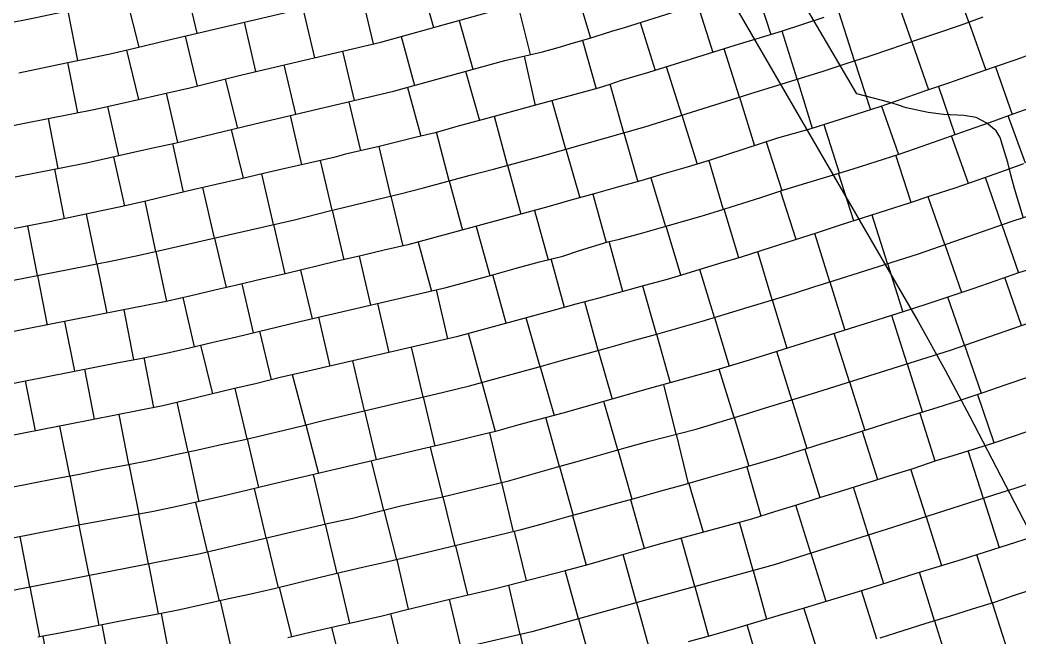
# Model space of a CAD drawing. Extents: x 720124 to 720679, y 1579628 to 1580856.
# Drawn here: x 720287 to 720369.8, y 1580090.2 to 1580141.3 of the extents above; entities that cross this region are included whole.
import ezdxf

# ---------------------------------------------------------------- set-up
doc = ezdxf.new("R2010")
doc.units = 0
doc.layers.add('10016_0502_PANTES', color=7, linetype='Continuous')
doc.layers.add('AGROCAD PLL', color=7, linetype='Continuous')
doc.layers.add('GT01-0010016-0502', color=30, linetype='Continuous', lineweight=25)

msp = doc.modelspace()

# ---------------------------------------------------------------- linework, layer by layer
at = {"layer": '10016_0502_PANTES'}
for points in [[(720268.439, 1580455.262), (720274.046, 1580394.001), (720275.294, 1580380.364), (720276.016, 1580372.472), (720280.262, 1580326.083), (720285.825, 1580265.298), (720287.867, 1580242.982), (720294.408, 1580231.714), (720294.408, 1580231.714), (720320.137, 1580187.392), (720334.755, 1580162.21), (720355.713, 1580126.107), (720361.404, 1580116.303), (720363.627, 1580112.287), (720365.639, 1580108.498), (720372.713, 1580094.882), (720384.837, 1580071.561)], [(720370.092, 1580124.958), (720369.378, 1580127.339), (720369.06, 1580128.45), (720368.822, 1580129.482), (720368.584, 1580130.276), (720368.187, 1580131.546), (720367.869, 1580132.102), (720367.076, 1580132.737), (720366.203, 1580133.213), (720365.171, 1580133.372), (720363.504, 1580133.451), (720362.234, 1580133.61), (720360.408, 1580134.007), (720359.694, 1580134.245), (720358.979, 1580134.483), (720356.317, 1580135.154), (720350.014, 1580145.954), (720336.727, 1580168.72), (720292.867, 1580243.87)]]:
    msp.add_lwpolyline(points, dxfattribs=at)
at = {"layer": 'AGROCAD PLL', "color": 3, "true_color": 0x00ff00}
for points in [[(720320.142, 1580144.705), (720321.264, 1580140.657)], [(720365.602, 1580141.111), (720364.191, 1580145.08)], [(720300.721, 1580144.278), (720301.674, 1580140.18)], [(720347.912, 1580144.071), (720349.203, 1580140.066)], [(720295.864, 1580143.088), (720296.873, 1580139.029)], [(720315.319, 1580143.39), (720316.28, 1580139.302)], [(720360.875, 1580139.484), (720359.497, 1580143.445)], [(720290.985, 1580142.002), (720291.809, 1580137.918)], [(720310.451, 1580142.245), (720311.413, 1580138.157)], [(720328.248, 1580142.497), (720329.264, 1580138.412)], [(720343.135, 1580142.594), (720344.407, 1580138.601)], [(720305.584, 1580141.1), (720306.546, 1580137.012)], [(720323.407, 1580141.251), (720324.529, 1580137.204)], [(720356.133, 1580137.899), (720354.848, 1580141.882)], [(720365.602, 1580141.111), (720367.015, 1580137.138)], [(720365.602, 1580141.111), (720367.015, 1580137.138)], [(720338.371, 1580141.077), (720339.635, 1580137.107)], [(720351.371, 1580136.373), (720350.135, 1580140.348)], [(720318.589, 1580139.915), (720319.711, 1580135.868)], [(720333.599, 1580139.588), (720334.74, 1580135.586)], [(720360.875, 1580139.484), (720362.263, 1580135.492)], [(720360.875, 1580139.484), (720362.263, 1580135.492)], [(720295.856, 1580138.784), (720296.833, 1580134.699)], [(720313.739, 1580138.704), (720314.701, 1580134.616)], [(720346.598, 1580134.886), (720345.343, 1580138.894)], [(720328.769, 1580138.299), (720329.698, 1580134.213)], [(720290.965, 1580137.748), (720291.801, 1580133.604)], [(720308.872, 1580137.559), (720309.833, 1580133.471)], [(720323.932, 1580137.038), (720325.066, 1580132.949)], [(720341.826, 1580133.392), (720340.571, 1580137.4)], [(720367.812, 1580137.415), (720369.169, 1580133.468)], [(720304.01, 1580136.391), (720305.034, 1580132.334)], [(720351.371, 1580136.373), (720352.634, 1580132.315)], [(720351.371, 1580136.373), (720352.634, 1580132.315)], [(720319.114, 1580135.703), (720320.234, 1580131.664)], [(720337.041, 1580131.943), (720335.897, 1580135.963)], [(720363.089, 1580135.774), (720364.448, 1580131.799)], [(720299.15, 1580135.219), (720300.067, 1580131.135)], [(720314.259, 1580134.512), (720315.216, 1580130.442)], [(720332.232, 1580130.574), (720331.088, 1580134.592)], [(720346.598, 1580134.886), (720347.855, 1580130.869)], [(720346.598, 1580134.886), (720347.855, 1580130.869)], [(720294.272, 1580134.119), (720295.204, 1580130.05)], [(720358.366, 1580134.135), (720359.762, 1580130.141)], [(720289.372, 1580133.13), (720290.179, 1580128.992)], [(720309.391, 1580133.367), (720310.352, 1580129.285)], [(720327.41, 1580129.251), (720326.33, 1580133.293)], [(720341.826, 1580133.392), (720343.092, 1580129.348)], [(720341.826, 1580133.392), (720343.092, 1580129.348)], [(720370.28, 1580129.42), (720368.857, 1580133.357)], [(720304.527, 1580132.211), (720305.501, 1580128.175)], [(720353.6, 1580132.621), (720354.87, 1580128.612)], [(720322.579, 1580127.963), (720321.506, 1580131.98)], [(720337.041, 1580131.943), (720338.196, 1580127.886)], [(720337.041, 1580131.943), (720338.196, 1580127.886)], [(720348.813, 1580131.181), (720350.12, 1580127.17)], [(720365.568, 1580127.748), (720364.163, 1580131.699)], [(720317.742, 1580126.698), (720316.774, 1580130.802)], [(720317.742, 1580126.698), (720316.774, 1580130.802)], [(720332.232, 1580130.574), (720333.377, 1580126.552)], [(720332.232, 1580130.574), (720333.377, 1580126.552)], [(720294.785, 1580129.958), (720295.686, 1580125.868)], [(720312.879, 1580125.537), (720311.911, 1580129.64)], [(720344.058, 1580129.635), (720345.26, 1580125.596)], [(720289.891, 1580128.936), (720290.688, 1580124.824)], [(720327.41, 1580129.251), (720328.492, 1580125.202)], [(720327.41, 1580129.251), (720328.492, 1580125.202)], [(720322.579, 1580127.963), (720323.67, 1580123.879)], [(720322.579, 1580127.963), (720323.67, 1580123.879)], [(720339.267, 1580128.203), (720340.488, 1580124.181)], [(720368.329, 1580124.315), (720366.968, 1580128.244)], [(720351.305, 1580123.107), (720350.007, 1580127.132)], [(720363.605, 1580122.678), (720362.234, 1580126.634)], [(720312.879, 1580125.537), (720313.849, 1580121.425)], [(720312.879, 1580125.537), (720313.849, 1580121.425)], [(720329.636, 1580125.516), (720330.752, 1580121.426)], [(720346.542, 1580121.586), (720345.345, 1580125.623)], [(720293.384, 1580121.082), (720292.532, 1580125.211)], [(720358.858, 1580121.108), (720357.58, 1580125.131)], [(720288.477, 1580120.122), (720287.676, 1580124.225)], [(720308.025, 1580124.339), (720308.955, 1580120.254)], [(720308.025, 1580124.339), (720308.955, 1580120.254)], [(720324.814, 1580124.192), (720325.928, 1580120.112)], [(720341.756, 1580120.138), (720340.545, 1580124.197)], [(720341.756, 1580120.138), (720340.545, 1580124.197)], [(720368.329, 1580124.315), (720369.708, 1580120.334)], [(720368.329, 1580124.315), (720369.708, 1580120.334)], [(720368.329, 1580124.315), (720369.708, 1580120.334)], [(720368.329, 1580124.315), (720369.708, 1580120.334)], [(720303.152, 1580123.22), (720304.109, 1580119.127)], [(720303.152, 1580123.22), (720304.109, 1580119.127)], [(720319.988, 1580122.885), (720321.094, 1580118.833)], [(720354.092, 1580119.596), (720352.84, 1580123.602)], [(720298.276, 1580122.112), (720299.153, 1580117.977)], [(720298.276, 1580122.112), (720299.153, 1580117.977)], [(720349.319, 1580118.107), (720348.114, 1580122.08)], [(720363.605, 1580122.678), (720364.981, 1580118.706)], [(720363.605, 1580122.678), (720364.981, 1580118.706)], [(720315.126, 1580121.719), (720316.06, 1580117.662)], [(720332.115, 1580117.485), (720331.021, 1580121.49)], [(720293.384, 1580121.082), (720294.226, 1580117.001)], [(720293.384, 1580121.082), (720294.226, 1580117.001)], [(720344.538, 1580116.642), (720343.333, 1580120.617)], [(720358.858, 1580121.108), (720360.131, 1580117.099)], [(720358.858, 1580121.108), (720360.131, 1580117.099)], [(720288.477, 1580120.122), (720289.277, 1580116.02)], [(720288.477, 1580120.122), (720289.277, 1580116.02)], [(720327.292, 1580116.164), (720326.191, 1580120.185)], [(720354.092, 1580119.596), (720355.339, 1580115.604)], [(720354.092, 1580119.596), (720355.339, 1580115.604)], [(720369.958, 1580115.989), (720368.585, 1580119.95)], [(720305.393, 1580119.425), (720306.347, 1580115.379)], [(720322.463, 1580114.872), (720321.527, 1580118.934)], [(720300.524, 1580118.29), (720301.465, 1580114.224)], [(720334.916, 1580113.923), (720333.79, 1580117.941)], [(720349.319, 1580118.107), (720350.534, 1580114.102)], [(720349.319, 1580118.107), (720350.534, 1580114.102)], [(720365.233, 1580114.352), (720363.857, 1580118.324)], [(720295.627, 1580117.28), (720296.429, 1580113.146)], [(720317.591, 1580113.749), (720316.657, 1580117.801)], [(720290.722, 1580116.309), (720291.548, 1580112.194)], [(720330.102, 1580112.569), (720328.95, 1580116.619)], [(720344.538, 1580116.642), (720345.758, 1580112.624)], [(720344.538, 1580116.642), (720345.758, 1580112.624)], [(720360.476, 1580112.815), (720359.214, 1580116.813)], [(720325.273, 1580111.275), (720324.172, 1580115.309)], [(720339.732, 1580115.267), (720340.878, 1580111.238)], [(720339.732, 1580115.267), (720340.878, 1580111.238)], [(720355.707, 1580111.311), (720354.441, 1580115.322)], [(720320.42, 1580110.073), (720319.454, 1580114.178)], [(720334.916, 1580113.923), (720336.05, 1580109.874)], [(720334.916, 1580113.923), (720336.05, 1580109.874)], [(720350.933, 1580109.824), (720349.686, 1580113.836)], [(720365.233, 1580114.352), (720366.614, 1580110.367)], [(720365.233, 1580114.352), (720366.614, 1580110.367)], [(720298.119, 1580109.186), (720297.313, 1580113.319)], [(720315.553, 1580108.928), (720314.582, 1580113.056)], [(720293.213, 1580108.219), (720292.405, 1580112.361)], [(720330.102, 1580112.569), (720331.251, 1580108.53)], [(720330.102, 1580112.569), (720331.251, 1580108.53)], [(720346.153, 1580108.36), (720344.929, 1580112.372)], [(720360.476, 1580112.815), (720361.746, 1580108.79)], [(720360.476, 1580112.815), (720361.746, 1580108.79)], [(720288.308, 1580107.253), (720287.497, 1580111.406)], [(720355.707, 1580111.311), (720356.977, 1580107.286)], [(720355.707, 1580111.311), (720356.977, 1580107.286)], [(720325.273, 1580111.275), (720326.385, 1580107.199)], [(720325.273, 1580111.275), (720326.385, 1580107.199)], [(720341.351, 1580106.97), (720340.328, 1580111.085)], [(720320.42, 1580110.073), (720321.378, 1580106.001)], [(720320.42, 1580110.073), (720321.378, 1580106.001)], [(720336.522, 1580105.675), (720335.376, 1580109.682)], [(720350.933, 1580109.824), (720352.188, 1580105.79)], [(720350.933, 1580109.824), (720352.188, 1580105.79)], [(720366.302, 1580110.26), (720367.663, 1580106.281)], [(720300.947, 1580105.518), (720300.054, 1580109.619)], [(720315.553, 1580108.928), (720316.512, 1580104.851)], [(720315.553, 1580108.928), (720316.512, 1580104.851)], [(720296.054, 1580104.491), (720295.249, 1580108.617)], [(720331.711, 1580104.314), (720330.585, 1580108.353)], [(720346.153, 1580108.36), (720347.382, 1580104.331)], [(720346.153, 1580108.36), (720347.382, 1580104.331)], [(720291.148, 1580103.524), (720290.346, 1580107.656)], [(720356.775, 1580107.224), (720358.019, 1580103.223)], [(720326.894, 1580102.976), (720325.924, 1580107.09)], [(720341.351, 1580106.97), (720342.368, 1580102.881)], [(720341.351, 1580106.97), (720342.368, 1580102.881)], [(720300.947, 1580105.518), (720301.845, 1580101.389)], [(720300.947, 1580105.518), (720301.845, 1580101.389)], [(720322.035, 1580101.797), (720321.025, 1580105.917)], [(720336.522, 1580105.675), (720337.69, 1580101.593)], [(720336.522, 1580105.675), (720337.69, 1580101.593)], [(720352.003, 1580105.732), (720353.246, 1580101.732)], [(720366.813, 1580101.659), (720365.548, 1580105.615)], [(720366.813, 1580101.659), (720365.548, 1580105.615)], [(720317.158, 1580100.699), (720316.125, 1580104.76)], [(720296.054, 1580104.491), (720296.862, 1580100.345)], [(720296.054, 1580104.491), (720296.862, 1580100.345)], [(720331.711, 1580104.314), (720332.843, 1580100.254)], [(720331.711, 1580104.314), (720332.843, 1580100.254)], [(720347.217, 1580104.284), (720348.382, 1580100.212)], [(720291.148, 1580103.524), (720291.94, 1580099.442)], [(720291.148, 1580103.524), (720291.94, 1580099.442)], [(720312.295, 1580099.537), (720311.33, 1580103.633)], [(720307.429, 1580098.39), (720306.464, 1580102.481)], [(720326.894, 1580102.976), (720327.856, 1580098.898)], [(720326.894, 1580102.976), (720327.856, 1580098.898)], [(720342.414, 1580102.894), (720343.586, 1580098.878)], [(720357.285, 1580098.623), (720356.039, 1580102.603)], [(720357.285, 1580098.623), (720356.039, 1580102.603)], [(720322.035, 1580101.797), (720323.032, 1580097.728)], [(720322.035, 1580101.797), (720323.032, 1580097.728)], [(720337.594, 1580101.567), (720338.717, 1580097.537)], [(720302.562, 1580097.243), (720301.598, 1580101.335)], [(720352.513, 1580097.129), (720351.265, 1580101.115)], [(720352.513, 1580097.129), (720351.265, 1580101.115)], [(720297.661, 1580096.258), (720296.863, 1580100.345)], [(720332.775, 1580100.235), (720333.914, 1580096.145)], [(720347.725, 1580095.692), (720346.614, 1580099.7)], [(720347.725, 1580095.692), (720346.614, 1580099.7)], [(720362.05, 1580100.136), (720363.338, 1580096.107)], [(720292.753, 1580095.301), (720291.945, 1580099.443)], [(720312.295, 1580099.537), (720313.263, 1580095.431)], [(720312.295, 1580099.537), (720313.263, 1580095.431)], [(720327.951, 1580098.921), (720328.936, 1580094.862)], [(720287.846, 1580094.343), (720287.036, 1580098.496)], [(720342.907, 1580094.356), (720341.786, 1580098.397)], [(720342.907, 1580094.356), (720341.786, 1580098.397)], [(720357.285, 1580098.623), (720358.542, 1580094.607)], [(720302.562, 1580097.243), (720303.525, 1580093.159)], [(720302.562, 1580097.243), (720303.525, 1580093.159)], [(720323.091, 1580097.742), (720324.077, 1580093.664)], [(720318.228, 1580096.583), (720319.169, 1580092.481)], [(720338.088, 1580093.02), (720336.977, 1580097.03)], [(720338.088, 1580093.02), (720336.977, 1580097.03)], [(720352.513, 1580097.129), (720353.762, 1580093.14)], [(720367.528, 1580093.005), (720366.262, 1580097.003)], [(720367.528, 1580093.005), (720366.262, 1580097.003)], [(720297.661, 1580096.258), (720298.473, 1580092.091)], [(720297.661, 1580096.258), (720298.473, 1580092.091)], [(720333.27, 1580091.685), (720332.16, 1580095.69)], [(720333.27, 1580091.685), (720332.16, 1580095.69)], [(720347.725, 1580095.692), (720348.838, 1580091.676)], [(720292.753, 1580095.301), (720293.565, 1580091.14)], [(720292.753, 1580095.301), (720293.565, 1580091.14)], [(720313.357, 1580095.452), (720314.304, 1580091.326)], [(720362.756, 1580091.514), (720361.51, 1580095.542)], [(720362.756, 1580091.514), (720361.51, 1580095.542)], [(720287.846, 1580094.343), (720288.656, 1580090.19)], [(720287.846, 1580094.343), (720288.656, 1580090.19)], [(720308.498, 1580094.274), (720309.504, 1580090.221)], [(720328.441, 1580090.392), (720327.497, 1580094.492)], [(720328.441, 1580090.392), (720327.497, 1580094.492)], [(720357.984, 1580090.02), (720356.72, 1580094.034)], [(720357.984, 1580090.02), (720356.72, 1580094.034)], [(720303.619, 1580093.18), (720304.541, 1580089.076)], [(720323.569, 1580089.266), (720322.592, 1580093.313)], [(720323.569, 1580089.266), (720322.592, 1580093.313)], [(720338.088, 1580093.02), (720339.219, 1580088.941)], [(720367.528, 1580093.005), (720368.784, 1580089.041)], [(720318.71, 1580088.09), (720317.734, 1580092.128)], [(720318.71, 1580088.09), (720317.734, 1580092.128)], [(720333.27, 1580091.685), (720334.395, 1580087.627)], [(720362.756, 1580091.514), (720363.983, 1580087.544)], [(720313.845, 1580086.935), (720312.864, 1580090.994)], [(720313.845, 1580086.935), (720312.864, 1580090.994)], [(720348.415, 1580087.121), (720347.253, 1580091.206)], [(720348.415, 1580087.121), (720347.253, 1580091.206)], [(720288.912, 1580090.24), (720289.721, 1580086.089)], [(720328.441, 1580090.392), (720329.391, 1580086.261)]]:
    msp.add_lwpolyline(points, dxfattribs=at)
at = {"layer": 'AGROCAD PLL', "color": 1, "true_color": 0xff0000}
for points in [[(720333.057, 1580143.864), (720334.267, 1580139.784)], [(720300.717, 1580139.955), (720301.693, 1580135.806)], [(720356.133, 1580137.899), (720357.443, 1580133.838)], [(720356.133, 1580137.899), (720357.443, 1580133.838)], [(720308.025, 1580124.339), (720307.068, 1580128.544)], [(720303.152, 1580123.22), (720302.175, 1580127.401)], [(720298.276, 1580122.112), (720297.395, 1580126.271)], [(720317.742, 1580126.698), (720318.719, 1580122.557)], [(720317.742, 1580126.698), (720318.719, 1580122.557)], [(720336.94, 1580118.797), (720335.81, 1580122.935)], [(720310.696, 1580107.743), (720309.594, 1580111.901)], [(720305.831, 1580106.586), (720304.849, 1580110.769)], [(720366.813, 1580101.659), (720368.111, 1580097.597)], [(720317.158, 1580100.699), (720318.206, 1580096.578)], [(720317.158, 1580100.699), (720318.206, 1580096.578)], [(720307.429, 1580098.39), (720308.404, 1580094.251)], [(720307.429, 1580098.39), (720308.404, 1580094.251)], [(720342.907, 1580094.356), (720344.043, 1580090.257)], [(720353.217, 1580088.513), (720351.925, 1580092.593)], [(720353.217, 1580088.513), (720351.925, 1580092.593)]]:
    msp.add_lwpolyline(points, dxfattribs=at)
at = {"layer": 'AGROCAD PLL', "color": 5, "true_color": 0x0000ff}
for points in [[(720299.665, 1580131.042), (720300.547, 1580127.017)], [(720360.822, 1580126.177), (720359.557, 1580130.077)], [(720356.064, 1580124.641), (720354.791, 1580128.587)], [(720334.454, 1580126.852), (720335.564, 1580122.868)], [(720310.261, 1580120.568), (720311.23, 1580116.538)], [(720339.732, 1580115.267), (720338.599, 1580119.25)], [(720312.718, 1580112.626), (720311.787, 1580116.667)], [(720307.85, 1580111.486), (720306.879, 1580115.506)], [(720302.988, 1580110.32), (720302.014, 1580114.353)], [(720361.544, 1580108.727), (720362.766, 1580104.775)], [(720310.696, 1580107.743), (720311.757, 1580103.734)], [(720310.696, 1580107.743), (720311.757, 1580103.734)], [(720305.831, 1580106.586), (720306.778, 1580102.557)], [(720305.831, 1580106.586), (720306.778, 1580102.557)], [(720362.05, 1580100.136), (720360.789, 1580104.082)], [(720362.05, 1580100.136), (720360.789, 1580104.082)], [(720298.73, 1580092.139), (720299.497, 1580088.086)], [(720293.821, 1580091.188), (720294.585, 1580087.131)]]:
    msp.add_lwpolyline(points, dxfattribs=at)
at = {"layer": 'GT01-0010016-0502'}
for points in [[(720371.256, 1580165.523), (720363.916, 1580162.79), (720356.76, 1580160.311), (720349.604, 1580157.832), (720341.212, 1580155.205), (720332.821, 1580152.578), (720323.823, 1580150.083), (720314.825, 1580147.589), (720303.475, 1580144.919), (720299.664, 1580144.032), (720297.726, 1580143.55), (720295.787, 1580143.068), (720293.838, 1580142.586), (720291.877, 1580142.182), (720289.927, 1580141.788), (720287.967, 1580141.384), (720286.006, 1580140.99)], [(720286.927, 1580136.915), (720288.888, 1580137.319), (720290.848, 1580137.724), (720292.798, 1580138.117), (720294.759, 1580138.522), (720296.633, 1580138.97), (720299.247, 1580139.61), (720304.438, 1580140.831), (720315.867, 1580143.519), (720324.938, 1580146.034), (720334.009, 1580148.549), (720342.464, 1580151.196), (720348.702, 1580153.007), (720349.66, 1580153.292), (720351.532, 1580153.973), (720353.415, 1580154.653), (720355.298, 1580155.334), (720357.18, 1580156.015), (720359.096, 1580156.596), (720360.484, 1580157.139), (720370.994, 1580160.95)], [(720286.636, 1580128.302), (720288.597, 1580128.685), (720290.568, 1580129.067), (720292.529, 1580129.45), (720294.36, 1580129.864), (720296.191, 1580130.268), (720298.022, 1580130.682), (720299.864, 1580131.086), (720306.364, 1580132.654), (720317.952, 1580135.38), (720327.169, 1580137.936), (720330.298, 1580138.647), (720331.579, 1580139.012), (720332.86, 1580139.377), (720334.141, 1580139.743), (720336.035, 1580140.368), (720337.079, 1580140.665), (720344.968, 1580143.178)], [(720285.445, 1580132.364), (720287.406, 1580132.747), (720289.367, 1580133.129), (720291.328, 1580133.512), (720293.289, 1580133.894), (720295.249, 1580134.343), (720297.199, 1580134.781), (720299.148, 1580135.218), (720301.098, 1580135.656), (720305.401, 1580136.742), (720316.909, 1580139.45), (720326.054, 1580141.985)], [(720285.127, 1580119.48), (720287.088, 1580119.851), (720289.049, 1580120.234), (720291.02, 1580120.616), (720292.981, 1580120.999), (720294.942, 1580121.403), (720296.892, 1580121.819), (720298.852, 1580122.234), (720300.673, 1580122.649), (720302.482, 1580123.063), (720304.302, 1580123.489), (720306.123, 1580123.903), (720307.932, 1580124.317), (720309.752, 1580124.732), (720312.671, 1580125.488), (720314.62, 1580125.948), (720316.558, 1580126.419), (720318.508, 1580126.878), (720320.435, 1580127.393), (720322.373, 1580127.908), (720324.301, 1580128.423), (720326.239, 1580128.938), (720328.166, 1580129.453), (720330.104, 1580129.968), (720338.764, 1580132.434), (720347.472, 1580135.159), (720353.537, 1580137.047), (720355.431, 1580137.672), (720357.336, 1580138.287), (720359.23, 1580138.912), (720361.124, 1580139.571), (720363.018, 1580140.218), (720364.912, 1580140.866), (720366.794, 1580141.535)], [(720353.585, 1580141.474), (720351.831, 1580140.894), (720350.066, 1580140.326), (720346.22, 1580139.169), (720339.058, 1580136.926), (720336.805, 1580136.258), (720335.858, 1580135.951), (720334.911, 1580135.633), (720332.984, 1580135.107), (720331.046, 1580134.581), (720329.119, 1580134.054), (720327.191, 1580133.528), (720325.264, 1580133.002), (720323.326, 1580132.476), (720321.399, 1580131.95), (720319.859, 1580131.571), (720318.319, 1580131.182), (720316.779, 1580130.803), (720313.989, 1580130.159), (720313.031, 1580129.896), (720311.566, 1580129.562), (720310.101, 1580129.228), (720308.636, 1580128.905), (720307.182, 1580128.572), (720305.233, 1580128.112), (720303.283, 1580127.663), (720301.334, 1580127.203), (720299.395, 1580126.743), (720297.446, 1580126.284), (720295.497, 1580125.824), (720293.536, 1580125.419), (720291.586, 1580125.015), (720289.625, 1580124.599), (720288.052, 1580124.297), (720286.479, 1580123.996)], [(720371.449, 1580138.71), (720369.567, 1580138.018), (720367.684, 1580137.371), (720365.79, 1580136.712), (720363.907, 1580136.054), (720362.013, 1580135.406), (720360.12, 1580134.748), (720358.237, 1580134.089), (720356.332, 1580133.486), (720354.427, 1580132.883), (720352.522, 1580132.279), (720351.144, 1580131.88), (720349.766, 1580131.492), (720344.18, 1580129.672), (720342.264, 1580129.102), (720340.348, 1580128.531), (720338.432, 1580127.95), (720336.505, 1580127.424), (720334.578, 1580126.887), (720332.651, 1580126.35), (720330.724, 1580125.813), (720328.796, 1580125.287), (720326.869, 1580124.75), (720324.931, 1580124.223), (720323.004, 1580123.697), (720321.077, 1580123.182), (720319.149, 1580122.656), (720317.2, 1580122.208), (720315.25, 1580121.748), (720313.301, 1580121.299), (720309.004, 1580120.265), (720307.054, 1580119.817), (720305.105, 1580119.357), (720303.155, 1580118.908), (720301.206, 1580118.448), (720299.267, 1580117.999), (720297.306, 1580117.606), (720295.335, 1580117.223), (720293.374, 1580116.83), (720291.413, 1580116.447), (720289.452, 1580116.054), (720287.491, 1580115.671), (720285.531, 1580115.278)], [(720285.385, 1580110.994), (720287.346, 1580111.376), (720289.317, 1580111.759), (720291.278, 1580112.141), (720293.239, 1580112.524), (720295.2, 1580112.906), (720297.161, 1580113.289), (720299.133, 1580113.682), (720301.071, 1580114.131), (720303.021, 1580114.591), (720304.97, 1580115.051), (720310.215, 1580116.302), (720322.332, 1580119.121), (720324.259, 1580119.647), (720326.186, 1580120.184), (720328.113, 1580120.721), (720330.041, 1580121.258), (720331.99, 1580121.718), (720333.367, 1580122.206), (720335.714, 1580122.913), (720336.683, 1580123.132), (720338.61, 1580123.658), (720340.538, 1580124.195), (720341.98, 1580124.617), (720343.423, 1580125.039), (720344.865, 1580125.472), (720348.384, 1580126.577), (720350.278, 1580127.224), (720352.194, 1580127.794), (720354.11, 1580128.376), (720356.015, 1580128.968), (720357.92, 1580129.571), (720359.836, 1580130.164), (720361.719, 1580130.833), (720363.602, 1580131.503), (720365.485, 1580132.161), (720367.378, 1580132.831), (720369.261, 1580133.5), (720371.144, 1580134.17)], [(720370.107, 1580129.358), (720368.224, 1580128.688), (720366.331, 1580128.018), (720364.448, 1580127.349), (720362.543, 1580126.735), (720360.649, 1580126.12), (720358.744, 1580125.506), (720356.839, 1580124.892), (720354.934, 1580124.277), (720353.029, 1580123.663), (720351.124, 1580123.048), (720349.23, 1580122.434), (720346.755, 1580121.649), (720345.216, 1580121.193), (720343.687, 1580120.725), (720342.159, 1580120.258), (720340.63, 1580119.802), (720338.735, 1580119.287), (720336.851, 1580118.773), (720334.956, 1580118.258), (720333.061, 1580117.743), (720331.177, 1580117.229), (720323.164, 1580115.033), (720310.532, 1580112.122), (720308.583, 1580111.663), (720306.634, 1580111.192), (720304.695, 1580110.732), (720302.746, 1580110.261), (720300.807, 1580109.801), (720298.858, 1580109.331), (720296.897, 1580108.948), (720294.936, 1580108.555), (720292.975, 1580108.172), (720291.014, 1580107.79), (720289.043, 1580107.396), (720287.082, 1580107.014), (720285.121, 1580106.62)], [(720286.064, 1580102.534), (720288.025, 1580102.916), (720289.985, 1580103.299), (720291.957, 1580103.681), (720293.918, 1580104.075), (720295.879, 1580104.457), (720297.84, 1580104.839), (720299.789, 1580105.266), (720301.75, 1580105.693), (720303.7, 1580106.119), (720305.66, 1580106.546), (720307.276, 1580106.926), (720308.902, 1580107.316), (720310.517, 1580107.696), (720312.14, 1580108.125), (720322.101, 1580110.468), (720324.238, 1580110.993), (720326.165, 1580111.519), (720328.093, 1580112.034), (720330.031, 1580112.549), (720331.958, 1580113.097), (720333.885, 1580113.634), (720335.801, 1580114.171), (720337.729, 1580114.708), (720339.656, 1580115.245), (720341.583, 1580115.793), (720343.51, 1580116.33), (720345.426, 1580116.912), (720347.331, 1580117.493), (720349.247, 1580118.085), (720351.163, 1580118.666), (720352.756, 1580119.178), (720354.359, 1580119.679), (720361.44, 1580121.928), (720369.107, 1580124.584), (720373.342, 1580125.977)], [(720372.877, 1580121.315), (720369.713, 1580120.335), (720367.819, 1580119.688), (720365.925, 1580119.029), (720364.031, 1580118.382), (720362.439, 1580117.859), (720360.857, 1580117.324), (720357.456, 1580116.265), (720355.777, 1580115.741), (720354.108, 1580115.218), (720352.429, 1580114.694), (720350.75, 1580114.17), (720349.082, 1580113.646), (720347.403, 1580113.122), (720344.655, 1580112.289), (720338.543, 1580110.588), (720336.907, 1580110.119), (720335.27, 1580109.651), (720333.623, 1580109.183), (720331.987, 1580108.726), (720328.337, 1580107.753), (720326.41, 1580107.205), (720324.762, 1580106.814), (720323.114, 1580106.412), (720321.466, 1580106.022), (720319.818, 1580105.631), (720318.17, 1580105.24), (720307.842, 1580102.814), (720305.892, 1580102.343), (720303.943, 1580101.883), (720302.004, 1580101.424), (720300.044, 1580100.997), (720298.094, 1580100.57), (720296.122, 1580100.21), (720294.161, 1580099.85), (720292.189, 1580099.489), (720290.228, 1580099.118), (720288.268, 1580098.735), (720286.296, 1580098.353)], [(720282.883, 1580093.375), (720292.362, 1580095.224), (720301.841, 1580097.073), (720312.618, 1580099.613), (720314.567, 1580100.04), (720316.506, 1580100.533), (720318.444, 1580101.026), (720320.178, 1580101.395), (720321.902, 1580101.764), (720325.65, 1580102.683), (720327.599, 1580103.142), (720329.515, 1580103.691), (720331.442, 1580104.239), (720333.369, 1580104.776), (720335.296, 1580105.324), (720337.213, 1580105.872), (720339.14, 1580106.409), (720340.432, 1580106.741), (720341.724, 1580107.063), (720343.017, 1580107.395), (720344.932, 1580107.987), (720346.838, 1580108.569), (720348.753, 1580109.161), (720350.669, 1580109.742), (720352.575, 1580110.334), (720354.49, 1580110.927), (720364.07, 1580113.949), (720371.851, 1580116.645)], [(720370.543, 1580111.71), (720368.649, 1580111.062), (720366.755, 1580110.415), (720364.861, 1580109.767), (720362.956, 1580109.164), (720361.041, 1580108.572), (720359.136, 1580107.968), (720357.231, 1580107.365), (720355.326, 1580106.773), (720353.41, 1580106.17), (720351.505, 1580105.577), (720349.6, 1580104.974), (720347.673, 1580104.415), (720345.757, 1580103.867), (720343.83, 1580103.307), (720341.913, 1580102.748), (720339.986, 1580102.222), (720338.059, 1580101.696), (720336.132, 1580101.159), (720334.205, 1580100.633), (720332.277, 1580100.096), (720330.339, 1580099.57), (720328.412, 1580099.033), (720326.474, 1580098.562), (720324.535, 1580098.091), (720322.586, 1580097.62), (720320.647, 1580097.149), (720318.892, 1580096.736), (720317.136, 1580096.333), (720315.38, 1580095.93), (720313.636, 1580095.516), (720311.88, 1580095.114), (720308.089, 1580094.173), (720306.14, 1580093.735), (720304.19, 1580093.308), (720302.24, 1580092.871), (720300.28, 1580092.433), (720298.319, 1580092.062), (720296.358, 1580091.679), (720294.397, 1580091.297), (720292.426, 1580090.925), (720290.465, 1580090.543), (720288.504, 1580090.16)], [(720309.215, 1580090.154), (720311.164, 1580090.603), (720313.114, 1580091.052), (720315.063, 1580091.501), (720317.013, 1580091.949), (720318.962, 1580092.431), (720320.901, 1580092.902), (720322.839, 1580093.373), (720326.404, 1580094.212), (720328.332, 1580094.705), (720330.27, 1580095.209), (720332.208, 1580095.702), (720334.146, 1580096.206), (720336.063, 1580096.765), (720337.989, 1580097.324), (720339.906, 1580097.883), (720341.833, 1580098.409), (720343.76, 1580098.924), (720345.698, 1580099.45), (720347.626, 1580099.977), (720349.531, 1580100.569), (720351.446, 1580101.172), (720353.351, 1580101.764), (720355.257, 1580102.357), (720357.172, 1580102.96), (720359.077, 1580103.552), (720360.993, 1580104.145), (720362.876, 1580104.814), (720364.308, 1580105.225), (720367.569, 1580106.25), (720369.463, 1580106.886), (720371.357, 1580107.534)], [(720371.212, 1580103.084), (720369.307, 1580102.469), (720368.317, 1580102.14), (720358.739, 1580099.078), (720349.463, 1580096.174), (720339.44, 1580093.395), (720329.418, 1580090.616), (720323.932, 1580089.354)], [(720342.383, 1580089.804), (720344.311, 1580090.33), (720346.227, 1580090.9), (720348.143, 1580091.471), (720350.07, 1580092.041), (720351.986, 1580092.611), (720353.902, 1580093.181), (720355.818, 1580093.752), (720357.529, 1580094.287), (720361.242, 1580095.459), (720363.158, 1580096.052), (720365.063, 1580096.633), (720366.979, 1580097.225), (720368.884, 1580097.851), (720370.778, 1580098.465)], [(720370.612, 1580094.048), (720369.192, 1580093.559), (720367.771, 1580093.082), (720365.866, 1580092.479), (720363.961, 1580091.887), (720362.045, 1580091.294), (720360.14, 1580090.691), (720358.235, 1580090.099)]]:
    msp.add_lwpolyline(points, dxfattribs=at)

doc.saveas('drawing.dxf')
